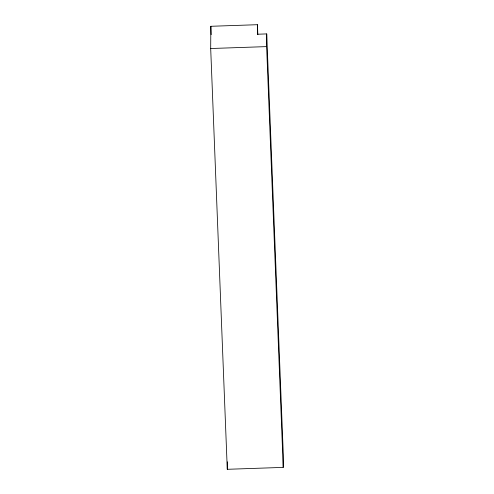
<?xml version="1.0" encoding="UTF-8"?>
<svg xmlns="http://www.w3.org/2000/svg" width="494" height="494" viewBox="0 0 494 494"><rect width="100%" height="100%" fill="white"/><g stroke="black" fill="none" stroke-linecap="round" stroke-linejoin="round"><path stroke-width="0.74" d="M257.46 24.7L257.393 34.228L266.717 33.907L283.309 454.696L283.223 467.392L227.283 469.3L210.691 48.517L210.845 26.287L257.46 24.7L257.849 34.611M227.283 469.3L227.339 461.828M283.223 467.392L266.624 46.609L266.717 33.907M210.691 48.517L266.624 46.609M210.845 26.287L211.173 34.673"/></g></svg>
